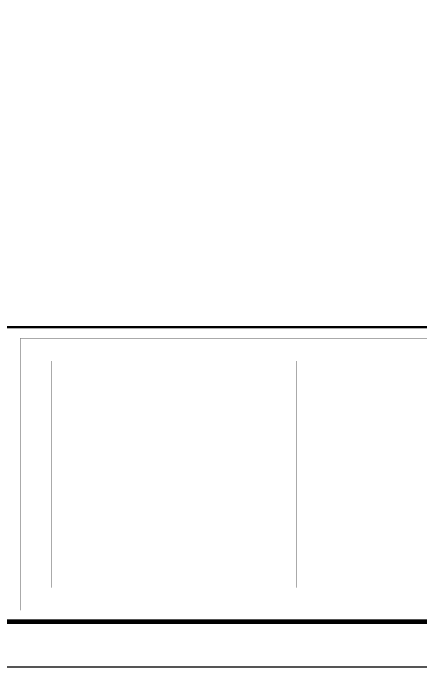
# Model space of a CAD drawing. Extents: x 115799 to 952918, y -190076 to 200966.
# Drawn here: x 260050 to 264552, y 59900 to 67116 of the extents above; entities that cross this region are included whole.
import ezdxf
from ezdxf.enums import TextEntityAlignment as Align

# ---------------------------------------------------------------- set-up
doc = ezdxf.new("R2010")
doc.units = 0
doc.header["$LTSCALE"] = 1000
doc.header["$MEASUREMENT"] = 0
for name, color, linetype in [('00-图签', 7, 'Continuous'), ('00-图签签名_10', 10, 'Continuous'), ('SHEET_LINE', 6, 'Continuous')]:
    doc.layers.add(name, color=color, linetype=linetype)
doc.styles.add('A0-建筑图签$0$hwxh', font='STXIHEI.TTF')

# ---------------------------------------------------------------- blocks, each defined once
blk = doc.blocks.new('图签-A1')
at = {"layer": 'SHEET_LINE', "const_width": 0.5}
blk.add_lwpolyline([(-65, -0.1653651263004576), (0, -0.1653651263004576), (-9.094947017729282e-13, 512.3346348736995), (-65.00000000000091, 512.3346348736995)], close=True, dxfattribs=at)
at = {"layer": 'SHEET_LINE', "const_width": 0.04999999999999995}
for points in [[(-62.50000000000091, 416.4355420853271), (-62.50000000000091, 239.4089428585758)], [(-62.50000000000091, 239.4089428585758), (-2.500000000000909, 239.4089428585758), (-2.500000000000909, 416.4355420853271)], [(-57.50000000000091, 300.4086402999565), (-7.500000000000909, 300.4086402999565)], [(-57.50000000000091, 246.4355420853281), (-7.500000000000909, 246.4355420853281)], [(-62.50000000000091, 239.4089428585758), (-2.500000000000909, 239.4089428585758)]]:
    blk.add_lwpolyline(points, dxfattribs=at)
at = {"layer": '00-图签签名_10', "style": 'A0-建筑图签$0$hwxh'}
for tag, p in [('曲佰忠', (-28.75773944549064, 153.5416569594063)), ('郭艳霞', (-28.75773944549064, 146.0416569594063)), ('关宝凤', (-28.75773944549064, 131.0416569594063)), ('李杰', (-28.75773944549064, 116.0416569594063)), ('李杰', (-28.75773944549064, 108.5416569594063))]:
    blk.add_attdef(tag, text='', height=2.299999999999999, dxfattribs=at).set_placement(p, align=Align.TOP_CENTER)

msp = doc.modelspace()

# ---------------------------------------------------------------- linework, layer by layer
at = {"layer": '00-图签'}
msp.add_lwpolyline([(247649.231743685, 59899.65352448658), (277349.231743685, 59899.65352448658), (277357.5, 101949.6535244866), (247657.5, 101949.6535244866)], close=True, dxfattribs=at)
at = {"layer": '00-图签', "const_width": 50}
msp.add_lwpolyline([(248149.231743685, 60399.65352448658), (276849.231743685, 60399.65352448658), (276857.5, 100699.6535244866), (248157.5, 100699.6535244866)], close=True, dxfattribs=at)

# ---------------------------------------------------------------- block references
at = {"xscale": 50, "yscale": 50, "zscale": 50, "rotation": 270}
msp.add_blockref('图签-A1', (248157.5, 60399.65352448658), dxfattribs=at)

doc.saveas('drawing.dxf')
